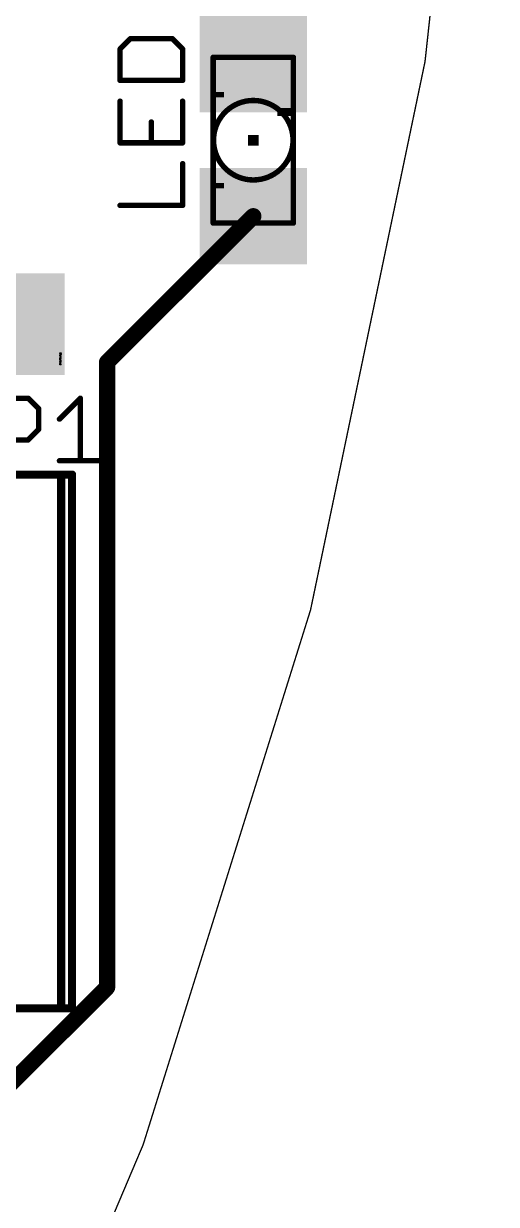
# Model space of a CAD drawing. Extents: x 4 to 288, y -28 to 191.
# Drawn here: x 235.3 to 244.13, y 62.62 to 84.7 of the extents above; entities that cross this region are included whole.
import ezdxf

# ---------------------------------------------------------------- set-up
doc = ezdxf.new("R2010")
doc.units = 0
doc.header["$MEASUREMENT"] = 0
doc.layers.get('0').update_dxf_attribs({"linetype": 'CONTINUOUS'})
for name, color, linetype in [('1', 22, 'CONTINUOUS'), ('20', 7, 'CONTINUOUS'), ('21', 2, 'CONTINUOUS'), ('23', 7, 'CONTINUOUS'), ('25', 2, 'CONTINUOUS'), ('27', 253, 'CONTINUOUS'), ('29', 253, 'CONTINUOUS'), ('31', 253, 'CONTINUOUS'), ('51', 253, 'CONTINUOUS')]:
    doc.layers.add(name, color=color, linetype=linetype)

# ---------------------------------------------------------------- blocks, each defined once
blk = doc.blocks.new('RECT')
blk.add_solid([(-0.5, -0.5), (0.5, -0.5), (-0.5, 0.5), (0.5, 0.5)])

msp = doc.modelspace()

# ---------------------------------------------------------------- linework, layer by layer
at = {"layer": '1', "const_width": 0.3048}
for points in [[(236.855, 78.3658), (239.588, 81.0988)], [(236.855, 66.675), (236.855, 78.3658)], [(236.855, 66.675), (233.4514, 63.2714)]]:
    msp.add_lwpolyline(points, dxfattribs=at)
at = {"layer": '1', "const_width": 0.1524}
for points in [[(239.6419, 81.0449, 1), (239.5342, 81.1527)], [(236.9312, 78.3658, 1), (236.7788, 78.3658)], [(236.8011, 78.4196, 1), (236.9089, 78.3119)], [(236.7788, 66.675, 1), (236.9312, 66.675)], [(236.9089, 66.6211, 1), (236.8011, 66.7289)]]:
    msp.add_lwpolyline(points, format="xyb", dxfattribs=at)
at = {"layer": '20', "const_width": 0.0254}
msp.add_lwpolyline([(71.1264, 186.0347, 2.9429), (202.1142, 186.0347)], format="xyb", dxfattribs=at)
at = {"layer": '21'}
for points, const_width in [([(239.088, 83.0708, 0.4424), (239.088, 81.9708)], 0.1016), ([(240.088, 81.9708, 0.4424), (240.088, 83.0708)], 0.1016), ([(235.9982, 76.3046, 1), (235.9982, 76.2284)], 0.0762), ([(236.0362, 76.2665, 1), (235.9601, 76.2665)], 0.0762), ([(235.9982, 76.2284, 1), (235.9982, 76.3046)], 0.0762), ([(236.2392, 76.2665, 1), (236.1631, 76.2665)], 0.0762), ([(236.2012, 76.2284, 1), (236.2012, 76.3046)], 0.0762), ([(235.9982, 66.3226, 1), (235.9982, 66.2464)], 0.0762), ([(235.9601, 66.2845, 1), (236.0362, 66.2845)], 0.0762), ([(235.9982, 66.2464, 1), (235.9982, 66.3226)], 0.0762), ([(236.1631, 66.2845, 1), (236.2392, 66.2845)], 0.0762), ([(236.2012, 66.2464, 1), (236.2012, 66.3226)], 0.0762)]:
    msp.add_lwpolyline(points, format="xyb", dxfattribs=dict(at, const_width=const_width))
at = {"layer": '21', "const_width": 0.1524}
for points in [[(229.3942, 76.2665), (235.9982, 76.2665)], [(235.9982, 76.2665), (235.9982, 66.2845)], [(235.9982, 76.2665), (236.2012, 76.2665)], [(236.2012, 66.2845), (236.2012, 76.2665)], [(235.9982, 66.2845), (229.3942, 66.2845)], [(236.2012, 66.2845), (235.9982, 66.2845)]]:
    msp.add_lwpolyline(points, dxfattribs=at)
at = {"layer": '23'}
msp.add_point((239.588, 82.5208), dxfattribs=at)
at = {"layer": '25', "const_width": 0.1016}
for points in [[(237.2927, 84.42), (237.0978, 84.2251)], [(238.0723, 84.42), (237.2927, 84.42)], [(238.2672, 84.2251), (238.0723, 84.42)], [(237.0978, 84.2251), (237.0978, 83.6404)], [(238.2672, 83.6404), (238.2672, 84.2251)], [(237.0978, 83.6404), (238.2672, 83.6404)], [(237.0978, 83.2506), (237.0978, 82.471)], [(238.2672, 82.471), (238.2672, 83.2506)], [(237.6825, 82.471), (237.6825, 82.8608)], [(237.0978, 82.471), (238.2672, 82.471)], [(238.2672, 81.3016), (238.2672, 82.0812)], [(237.0978, 81.3016), (238.2672, 81.3016)], [(234.7959, 77.695), (235.3806, 77.695)], [(235.3806, 77.695), (235.5755, 77.5001)], [(235.9653, 77.3052), (236.3551, 77.695)], [(236.3551, 77.695), (236.3551, 76.5256)], [(235.5755, 77.5001), (235.5755, 77.1103)], [(235.5755, 77.1103), (235.3806, 76.9154)], [(235.3806, 76.9154), (234.7959, 76.9154)], [(235.9653, 76.5256), (236.7449, 76.5256)]]:
    msp.add_lwpolyline(points, dxfattribs=at)
at = {"layer": '25', "const_width": 0.0508}
for points in [[(237.2927, 84.4454, 1), (237.2927, 84.3946)], [(237.3107, 84.402, 1), (237.2748, 84.4379)], [(238.0903, 84.4379, 1), (238.0544, 84.402)], [(238.0723, 84.3946, 1), (238.0723, 84.4454)], [(237.1232, 84.2251, 1), (237.0724, 84.2251)], [(237.0799, 84.243, 1), (237.1158, 84.2071)], [(238.2926, 84.2251, 1), (238.2418, 84.2251)], [(238.2493, 84.2071, 1), (238.2852, 84.243)], [(237.0978, 83.6658, 1), (237.0978, 83.615)], [(237.0724, 83.6404, 1), (237.1232, 83.6404)], [(238.2418, 83.6404, 1), (238.2926, 83.6404)], [(238.2672, 83.615, 1), (238.2672, 83.6658)], [(237.1232, 83.2506, 1), (237.0724, 83.2506)], [(238.2926, 83.2506, 1), (238.2418, 83.2506)], [(237.7079, 82.8608, 1), (237.6571, 82.8608)], [(237.0978, 82.4964, 1), (237.0978, 82.4456)], [(237.0724, 82.471, 1), (237.1232, 82.471)], [(237.6571, 82.471, 1), (237.7079, 82.471)], [(238.2418, 82.471, 1), (238.2926, 82.471)], [(238.2672, 82.4456, 1), (238.2672, 82.4964)], [(238.2926, 82.0812, 1), (238.2418, 82.0812)], [(237.0978, 81.327, 1), (237.0978, 81.2762)], [(238.2418, 81.3016, 1), (238.2926, 81.3016)], [(238.2672, 81.2762, 1), (238.2672, 81.327)], [(235.3985, 77.713, 1), (235.3626, 77.6771)], [(235.3806, 77.6696, 1), (235.3806, 77.7204)], [(236.3805, 77.695, 1), (236.3297, 77.695)], [(236.373, 77.6771, 1), (236.3371, 77.713)], [(235.6009, 77.5001, 1), (235.5501, 77.5001)], [(235.5575, 77.4822, 1), (235.5934, 77.5181)], [(235.9473, 77.3232, 1), (235.9832, 77.2873)], [(235.5501, 77.1103, 1), (235.6009, 77.1103)], [(235.5934, 77.0924, 1), (235.5575, 77.1283)], [(235.3626, 76.9334, 1), (235.3985, 76.8975)], [(235.3806, 76.89, 1), (235.3806, 76.9408)], [(235.9653, 76.5511, 1), (235.9653, 76.5002)], [(236.3297, 76.5256, 1), (236.3805, 76.5256)], [(236.7449, 76.5002, 1), (236.7449, 76.5511)]]:
    msp.add_lwpolyline(points, format="xyb", dxfattribs=at)
at = {"layer": '27'}
for p, q in [((235.9723, 78.5428), (235.9766, 78.5471)), ((235.9723, 78.5344), (235.9723, 78.5428)), ((235.9766, 78.5301), (235.9723, 78.5344)), ((235.9766, 78.5237), (235.9723, 78.5194)), ((235.9723, 78.5194), (235.9723, 78.511)), ((235.9723, 78.511), (235.9766, 78.5067)), ((235.9723, 78.4833), (235.9723, 78.5003)), ((235.9723, 78.5003), (235.9766, 78.5003)), ((235.9808, 78.46), (235.9723, 78.4684)), ((235.9723, 78.4684), (235.9978, 78.4684)), ((235.9723, 78.4493), (235.9766, 78.4535)), ((235.9723, 78.4366), (235.9723, 78.4493)), ((235.9978, 78.4366), (235.9723, 78.4366)), ((235.9723, 78.4132), (235.9723, 78.4301)), ((235.9978, 78.4216), (235.9723, 78.4216)), ((235.9766, 78.5471), (235.9935, 78.5471)), ((235.9935, 78.5301), (235.9766, 78.5301)), ((235.9766, 78.5067), (235.9808, 78.5067)), ((235.9766, 78.5003), (235.9935, 78.4833)), ((235.9766, 78.4535), (235.985, 78.4535)), ((235.9808, 78.5067), (235.985, 78.511)), ((235.985, 78.5194), (235.9893, 78.5237)), ((235.985, 78.511), (235.985, 78.5194)), ((235.985, 78.4535), (235.9893, 78.4493)), ((235.9893, 78.5386), (235.9978, 78.5471)), ((235.9893, 78.5237), (235.9935, 78.5237)), ((235.9893, 78.4493), (235.9893, 78.4366)), ((235.9935, 78.5471), (235.9978, 78.5428)), ((235.9978, 78.5344), (235.9935, 78.5301)), ((235.9935, 78.5237), (235.9978, 78.5194)), ((235.9978, 78.511), (235.9935, 78.5067)), ((235.9935, 78.4833), (235.9978, 78.4833)), ((235.9978, 78.5428), (235.9978, 78.5344)), ((235.9978, 78.5194), (235.9978, 78.511)), ((235.9978, 78.46), (235.9978, 78.4769)), ((235.9978, 78.3898), (235.9978, 78.4067)), ((235.9808, 78.3898), (235.9723, 78.3983)), ((235.9723, 78.3983), (235.9978, 78.3983)), ((235.9723, 78.3791), (235.9766, 78.3834)), ((235.9723, 78.3664), (235.9723, 78.3791)), ((235.9978, 78.3664), (235.9723, 78.3664)), ((235.9723, 78.343), (235.9723, 78.36)), ((235.9978, 78.3515), (235.9723, 78.3515)), ((235.9723, 78.3323), (235.9766, 78.3366)), ((235.9723, 78.3196), (235.9723, 78.3323)), ((235.9978, 78.3196), (235.9723, 78.3196)), ((235.9766, 78.3834), (235.985, 78.3834)), ((235.9766, 78.3366), (235.985, 78.3366)), ((235.985, 78.3834), (235.9893, 78.3791)), ((235.985, 78.3366), (235.9893, 78.3323)), ((235.9893, 78.3749), (235.9978, 78.3834)), ((235.9893, 78.3791), (235.9893, 78.3664)), ((235.9893, 78.3323), (235.9893, 78.3196))]:
    msp.add_line(p, q, dxfattribs=at)
at = {"layer": '51', "const_width": 0.1016}
for points in [[(238.838, 80.9708), (238.838, 84.0708)], [(238.838, 84.0708), (240.338, 84.0708)], [(240.338, 84.0708), (240.338, 80.9708)], [(240.338, 80.9708), (238.838, 80.9708)]]:
    msp.add_lwpolyline(points, dxfattribs=at)
at = {"layer": '51'}
for points, const_width in [([(238.8634, 84.0708, 1), (238.8126, 84.0708)], 0.0508), ([(238.838, 84.0962, 1), (238.838, 84.0454)], 0.0508), ([(240.3634, 84.0708, 1), (240.3126, 84.0708)], 0.0508), ([(240.338, 84.0454, 1), (240.338, 84.0962)], 0.0508), ([(240.088, 83.0708, 0.3866), (239.088, 83.0708)], 0.1016), ([(239.088, 81.9708, 0.3866), (240.088, 81.9708)], 0.1016), ([(238.838, 80.9962, 1), (238.838, 80.9454)], 0.0508), ([(238.8126, 80.9708, 1), (238.8634, 80.9708)], 0.0508), ([(240.3126, 80.9708, 1), (240.3634, 80.9708)], 0.0508), ([(240.338, 80.9454, 1), (240.338, 80.9962)], 0.0508)]:
    msp.add_lwpolyline(points, format="xyb", dxfattribs=dict(at, const_width=const_width))

# ---------------------------------------------------------------- block references
at = {"layer": '1', "rotation": 90}
for p, xscale, yscale in [((239.588, 83.9428), 1.6, 1.803), ((239.588, 81.0988), 1.6, 1.803), ((235.1088, 79.0816), 1.7, 1.7)]:
    msp.add_blockref('RECT', p, dxfattribs=dict(at, xscale=xscale, yscale=yscale))
at = {"layer": '21', "rotation": 90}
for p, xscale, yscale in [((240.163, 83.0458), 0.15, 0.25), ((239.588, 82.5208), 0.2, 0.2)]:
    msp.add_blockref('RECT', p, dxfattribs=dict(at, xscale=xscale, yscale=yscale))
at = {"layer": '29', "rotation": 90}
for p, xscale, yscale in [((239.588, 83.9428), 1.8032, 2.0062), ((239.588, 81.0988), 1.8032, 2.0062), ((235.1088, 79.0816), 1.9032, 1.9032)]:
    msp.add_blockref('RECT', p, dxfattribs=dict(at, xscale=xscale, yscale=yscale))
at = {"layer": '31', "xscale": 1.6, "yscale": 1.803, "rotation": 90}
for p in [(239.588, 83.9428), (239.588, 81.0988)]:
    msp.add_blockref('RECT', p, dxfattribs=at)
at = {"layer": '51', "rotation": 90}
for p, xscale, yscale in [((238.963, 83.3708), 0.1, 0.15), ((239.688, 83.3708), 0.1, 1.2), ((240.163, 83.1458), 0.35, 0.25), ((238.963, 81.6708), 0.1, 0.15), ((239.688, 81.6708), 0.1, 1.2)]:
    msp.add_blockref('RECT', p, dxfattribs=dict(at, xscale=xscale, yscale=yscale))

doc.saveas('drawing.dxf')
